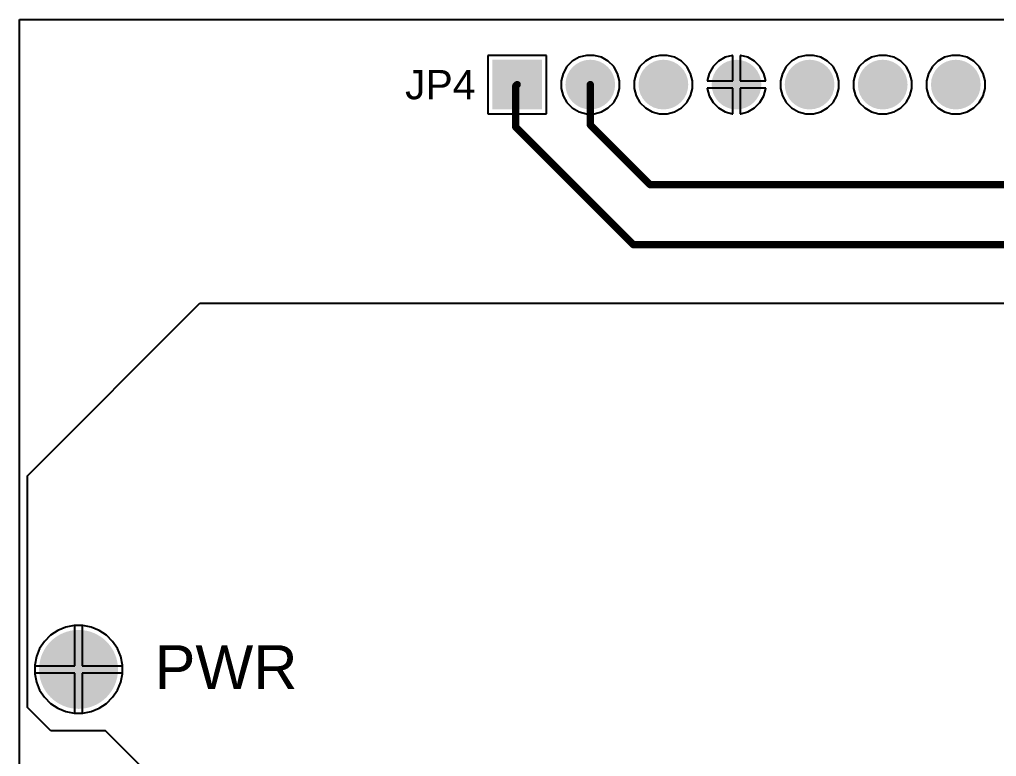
# Model space of a CAD drawing. Header units: inches. Extents: x 0 to 2.69, y 0 to 2.09.
# Drawn here: x 0.019 to 1.356, y 1.081 to 2.089 of the extents above; entities that cross this region are included whole.
import ezdxf

# ---------------------------------------------------------------- set-up
doc = ezdxf.new("R2010")
doc.units = ezdxf.units.IN
doc.header["$MEASUREMENT"] = 0
doc.styles.add('Arial', font='', dxfattribs={"height": 0.2})
doc.styles.get('Arial').set_extended_font_data('Arial')

# ---------------------------------------------------------------- blocks, each defined once
blk = doc.blocks.new('P__________1_10_5')
for color, points in [(216, [(-0.034, 0.034), (0.034, 0.034), (0.034, -0.034), (-0.034, -0.034)]), (6, [(-0.034, 0.034), (0.034, 0.034), (0.034, -0.034), (-0.034, -0.034)]), (9, [(-0.03, 0.03), (0.03, 0.03), (0.03, -0.03), (-0.03, -0.03)]), (1, [(-0.03, 0.03), (0.03, 0.03), (0.03, -0.03), (-0.03, -0.03)]), (5, [(-0.03, 0.03), (0.03, 0.03), (0.03, -0.03), (-0.03, -0.03)])]:
    blk.add_hatch(color=color).paths.add_polyline_path(points)
h = blk.add_hatch(color=156)
edge = h.paths.add_edge_path()
edge.add_arc((0, 0), 0.015, 0, 360)
h = blk.add_hatch(color=216)
edge = h.paths.add_edge_path()
edge.add_arc((0, -0.1), 0.034, 0, 360)
h = blk.add_hatch(color=6)
edge = h.paths.add_edge_path()
edge.add_arc((0, -0.1), 0.034, 0, 360)
h = blk.add_hatch(color=9)
edge = h.paths.add_edge_path()
edge.add_arc((0, -0.1), 0.03, 0, 360)
h = blk.add_hatch(color=1)
edge = h.paths.add_edge_path()
edge.add_arc((0, -0.1), 0.03, 0, 360)
h = blk.add_hatch(color=5)
edge = h.paths.add_edge_path()
edge.add_arc((0, -0.1), 0.03, 0, 360)
h = blk.add_hatch(color=156)
edge = h.paths.add_edge_path()
edge.add_arc((0, -0.1), 0.015, 0, 360)
h = blk.add_hatch(color=216)
edge = h.paths.add_edge_path()
edge.add_arc((0, -0.2), 0.034, 0, 360)
h = blk.add_hatch(color=6)
edge = h.paths.add_edge_path()
edge.add_arc((0, -0.2), 0.034, 0, 360)
h = blk.add_hatch(color=9)
edge = h.paths.add_edge_path()
edge.add_arc((0, -0.2), 0.03, 0, 360)
h = blk.add_hatch(color=1)
edge = h.paths.add_edge_path()
edge.add_arc((0, -0.2), 0.03, 0, 360)
h = blk.add_hatch(color=5)
edge = h.paths.add_edge_path()
edge.add_arc((0, -0.2), 0.03, 0, 360)
h = blk.add_hatch(color=156)
edge = h.paths.add_edge_path()
edge.add_arc((0, -0.2), 0.015, 0, 360)
h = blk.add_hatch(color=216)
edge = h.paths.add_edge_path()
edge.add_arc((0, -0.3), 0.034, 0, 360)
h = blk.add_hatch(color=6)
edge = h.paths.add_edge_path()
edge.add_arc((0, -0.3), 0.034, 0, 360)
h = blk.add_hatch(color=9)
edge = h.paths.add_edge_path()
edge.add_arc((0, -0.3), 0.03, 0, 360)
h = blk.add_hatch(color=1)
edge = h.paths.add_edge_path()
edge.add_arc((0, -0.3), 0.03, 0, 360)
h = blk.add_hatch(color=5)
edge = h.paths.add_edge_path()
edge.add_arc((0, -0.3), 0.03, 0, 360)
h = blk.add_hatch(color=156)
edge = h.paths.add_edge_path()
edge.add_arc((0, -0.3), 0.015, 0, 360)
h = blk.add_hatch(color=216)
edge = h.paths.add_edge_path()
edge.add_arc((0, -0.4), 0.034, 0, 360)
h = blk.add_hatch(color=6)
edge = h.paths.add_edge_path()
edge.add_arc((0, -0.4), 0.034, 0, 360)
h = blk.add_hatch(color=9)
edge = h.paths.add_edge_path()
edge.add_arc((0, -0.4), 0.03, 0, 360)
h = blk.add_hatch(color=1)
edge = h.paths.add_edge_path()
edge.add_arc((0, -0.4), 0.03, 0, 360)
h = blk.add_hatch(color=5)
edge = h.paths.add_edge_path()
edge.add_arc((0, -0.4), 0.03, 0, 360)
h = blk.add_hatch(color=156)
edge = h.paths.add_edge_path()
edge.add_arc((0, -0.4), 0.015, 0, 360)
h = blk.add_hatch(color=216)
edge = h.paths.add_edge_path()
edge.add_arc((0, -0.5), 0.034, 0, 360)
h = blk.add_hatch(color=6)
edge = h.paths.add_edge_path()
edge.add_arc((0, -0.5), 0.034, 0, 360)
h = blk.add_hatch(color=9)
edge = h.paths.add_edge_path()
edge.add_arc((0, -0.5), 0.03, 0, 360)
h = blk.add_hatch(color=1)
edge = h.paths.add_edge_path()
edge.add_arc((0, -0.5), 0.03, 0, 360)
h = blk.add_hatch(color=5)
edge = h.paths.add_edge_path()
edge.add_arc((0, -0.5), 0.03, 0, 360)
h = blk.add_hatch(color=156)
edge = h.paths.add_edge_path()
edge.add_arc((0, -0.5), 0.015, 0, 360)
h = blk.add_hatch(color=216)
edge = h.paths.add_edge_path()
edge.add_arc((0, -0.6), 0.034, 0, 360)
h = blk.add_hatch(color=6)
edge = h.paths.add_edge_path()
edge.add_arc((0, -0.6), 0.034, 0, 360)
h = blk.add_hatch(color=9)
edge = h.paths.add_edge_path()
edge.add_arc((0, -0.6), 0.03, 0, 360)
h = blk.add_hatch(color=1)
edge = h.paths.add_edge_path()
edge.add_arc((0, -0.6), 0.03, 0, 360)
h = blk.add_hatch(color=5)
edge = h.paths.add_edge_path()
edge.add_arc((0, -0.6), 0.03, 0, 360)
h = blk.add_hatch(color=156)
edge = h.paths.add_edge_path()
edge.add_arc((0, -0.6), 0.015, 0, 360)
h = blk.add_hatch(color=216)
edge = h.paths.add_edge_path()
edge.add_arc((0, -0.7), 0.034, 0, 360)
h = blk.add_hatch(color=6)
edge = h.paths.add_edge_path()
edge.add_arc((0, -0.7), 0.034, 0, 360)
h = blk.add_hatch(color=9)
edge = h.paths.add_edge_path()
edge.add_arc((0, -0.7), 0.03, 0, 360)
h = blk.add_hatch(color=1)
edge = h.paths.add_edge_path()
edge.add_arc((0, -0.7), 0.03, 0, 360)
h = blk.add_hatch(color=5)
edge = h.paths.add_edge_path()
edge.add_arc((0, -0.7), 0.03, 0, 360)
h = blk.add_hatch(color=156)
edge = h.paths.add_edge_path()
edge.add_arc((0, -0.7), 0.015, 0, 360)
h = blk.add_hatch(color=216)
edge = h.paths.add_edge_path()
edge.add_arc((0, -0.8), 0.034, 0, 360)
h = blk.add_hatch(color=6)
edge = h.paths.add_edge_path()
edge.add_arc((0, -0.8), 0.034, 0, 360)
h = blk.add_hatch(color=9)
edge = h.paths.add_edge_path()
edge.add_arc((0, -0.8), 0.03, 0, 360)
h = blk.add_hatch(color=1)
edge = h.paths.add_edge_path()
edge.add_arc((0, -0.8), 0.03, 0, 360)
h = blk.add_hatch(color=5)
edge = h.paths.add_edge_path()
edge.add_arc((0, -0.8), 0.03, 0, 360)
h = blk.add_hatch(color=156)
edge = h.paths.add_edge_path()
edge.add_arc((0, -0.8), 0.015, 0, 360)
h = blk.add_hatch(color=216)
edge = h.paths.add_edge_path()
edge.add_arc((0, -0.9), 0.034, 0, 360)
h = blk.add_hatch(color=6)
edge = h.paths.add_edge_path()
edge.add_arc((0, -0.9), 0.034, 0, 360)
h = blk.add_hatch(color=9)
edge = h.paths.add_edge_path()
edge.add_arc((0, -0.9), 0.03, 0, 360)
h = blk.add_hatch(color=1)
edge = h.paths.add_edge_path()
edge.add_arc((0, -0.9), 0.03, 0, 360)
h = blk.add_hatch(color=5)
edge = h.paths.add_edge_path()
edge.add_arc((0, -0.9), 0.03, 0, 360)
h = blk.add_hatch(color=156)
edge = h.paths.add_edge_path()
edge.add_arc((0, -0.9), 0.015, 0, 360)

msp = doc.modelspace()

# ---------------------------------------------------------------- hatches: boundary and pattern name
h = msp.add_hatch(color=216)
edge = h.paths.add_edge_path()
edge.add_arc((0.1, 1.2), 0.054, 0, 360)
h = msp.add_hatch(color=6)
edge = h.paths.add_edge_path()
edge.add_arc((0.1, 1.2), 0.054, 0, 360)
h = msp.add_hatch(color=9)
edge = h.paths.add_edge_path()
edge.add_arc((0.1, 1.2), 0.05, 0, 360)
h = msp.add_hatch(color=1)
edge = h.paths.add_edge_path()
edge.add_arc((0.1, 1.2), 0.05, 0, 360)
h = msp.add_hatch(color=5)
edge = h.paths.add_edge_path()
edge.add_arc((0.1, 1.2), 0.05, 0, 360)
h = msp.add_hatch(color=156)
edge = h.paths.add_edge_path()
edge.add_arc((0.1, 1.2), 0.03, 0, 360)

# ---------------------------------------------------------------- linework, layer by layer
for p, q in [((0.0193, 0.01), (0.0193, 2.089)), ((0.0193, 2.089), (2.5835, 2.089)), ((0.74, 2.04), (0.66, 2.04)), ((0.66, 2.04), (0.66, 1.96)), ((0.74, 1.96), (0.74, 2.04)), ((0.7754, 2.032), (0.768, 2.0246)), ((0.7846, 2.0373), (0.7754, 2.032)), ((0.7947, 2.04), (0.7846, 2.0373)), ((0.8053, 2.04), (0.7947, 2.04)), ((0.8154, 2.0373), (0.8053, 2.04)), ((0.8246, 2.032), (0.8154, 2.0373)), ((0.832, 2.0246), (0.8246, 2.032)), ((0.8754, 2.032), (0.868, 2.0246)), ((0.8846, 2.0373), (0.8754, 2.032)), ((0.8947, 2.04), (0.8846, 2.0373)), ((0.9053, 2.04), (0.8947, 2.04)), ((0.9154, 2.0373), (0.9053, 2.04)), ((0.9246, 2.032), (0.9154, 2.0373)), ((0.932, 2.0246), (0.9246, 2.032)), ((0.9754, 2.032), (0.968, 2.0246)), ((0.9846, 2.0373), (0.9754, 2.032)), ((0.9947, 2.04), (0.9846, 2.0373)), ((0.995, 2.04), (0.9947, 2.04)), ((0.995, 2.005), (0.995, 2.04)), ((1.0053, 2.04), (1.005, 2.04)), ((1.005, 2.04), (1.005, 2.005)), ((1.0154, 2.0373), (1.0053, 2.04)), ((1.0246, 2.032), (1.0154, 2.0373)), ((1.032, 2.0246), (1.0246, 2.032)), ((1.0754, 2.032), (1.068, 2.0246)), ((1.0846, 2.0373), (1.0754, 2.032)), ((1.0947, 2.04), (1.0846, 2.0373)), ((1.1053, 2.04), (1.0947, 2.04)), ((1.1154, 2.0373), (1.1053, 2.04)), ((1.1246, 2.032), (1.1154, 2.0373)), ((1.132, 2.0246), (1.1246, 2.032)), ((1.1754, 2.032), (1.168, 2.0246)), ((1.1846, 2.0373), (1.1754, 2.032)), ((1.1947, 2.04), (1.1846, 2.0373)), ((1.2053, 2.04), (1.1947, 2.04)), ((1.2154, 2.0373), (1.2053, 2.04)), ((1.2246, 2.032), (1.2154, 2.0373)), ((1.232, 2.0246), (1.2246, 2.032)), ((1.2754, 2.032), (1.268, 2.0246)), ((1.2846, 2.0373), (1.2754, 2.032)), ((1.2947, 2.04), (1.2846, 2.0373)), ((1.3053, 2.04), (1.2947, 2.04)), ((1.3154, 2.0373), (1.3053, 2.04)), ((1.3246, 2.032), (1.3154, 2.0373)), ((1.332, 2.0246), (1.3246, 2.032)), ((0.768, 2.0246), (0.7627, 2.0154)), ((0.8373, 2.0154), (0.832, 2.0246)), ((0.868, 2.0246), (0.8627, 2.0154)), ((0.9373, 2.0154), (0.932, 2.0246)), ((0.968, 2.0246), (0.9627, 2.0154)), ((1.0373, 2.0154), (1.032, 2.0246)), ((1.068, 2.0246), (1.0627, 2.0154)), ((1.1373, 2.0154), (1.132, 2.0246)), ((1.168, 2.0246), (1.1627, 2.0154)), ((1.2373, 2.0154), (1.232, 2.0246)), ((1.268, 2.0246), (1.2627, 2.0154)), ((1.3373, 2.0154), (1.332, 2.0246)), ((0.7627, 2.0154), (0.76, 2.0053)), ((0.76, 2.0053), (0.76, 1.9947)), ((0.84, 2.0053), (0.8373, 2.0154)), ((0.84, 1.9947), (0.84, 2.0053)), ((0.8627, 2.0154), (0.86, 2.0053)), ((0.86, 2.0053), (0.86, 1.9947)), ((0.94, 2.0053), (0.9373, 2.0154)), ((0.94, 1.9947), (0.94, 2.0053)), ((0.9627, 2.0154), (0.96, 2.0053)), ((0.96, 2.0053), (0.96, 2.005)), ((0.96, 2.005), (0.995, 2.005)), ((1.005, 2.005), (1.04, 2.005)), ((1.04, 2.0053), (1.0373, 2.0154)), ((1.04, 2.005), (1.04, 2.0053)), ((1.0627, 2.0154), (1.06, 2.0053)), ((1.06, 2.0053), (1.06, 1.9947)), ((1.14, 2.0053), (1.1373, 2.0154)), ((1.14, 1.9947), (1.14, 2.0053)), ((1.1627, 2.0154), (1.16, 2.0053)), ((1.16, 2.0053), (1.16, 1.9947)), ((1.24, 2.0053), (1.2373, 2.0154)), ((1.24, 1.9947), (1.24, 2.0053)), ((1.2627, 2.0154), (1.26, 2.0053)), ((1.26, 2.0053), (1.26, 1.9947)), ((1.34, 2.0053), (1.3373, 2.0154)), ((1.34, 1.9947), (1.34, 2.0053)), ((0.76, 1.9947), (0.7627, 1.9846)), ((0.8373, 1.9846), (0.84, 1.9947)), ((0.86, 1.9947), (0.8627, 1.9846)), ((0.9373, 1.9846), (0.94, 1.9947)), ((0.995, 1.995), (0.96, 1.995)), ((0.96, 1.995), (0.96, 1.9947)), ((0.96, 1.9947), (0.9627, 1.9846)), ((0.995, 1.96), (0.995, 1.995)), ((1.04, 1.995), (1.005, 1.995)), ((1.005, 1.995), (1.005, 1.96)), ((1.0373, 1.9846), (1.04, 1.9947)), ((1.04, 1.9947), (1.04, 1.995)), ((1.06, 1.9947), (1.0627, 1.9846)), ((1.1373, 1.9846), (1.14, 1.9947)), ((1.16, 1.9947), (1.1627, 1.9846)), ((1.2373, 1.9846), (1.24, 1.9947)), ((1.26, 1.9947), (1.2627, 1.9846)), ((1.3373, 1.9846), (1.34, 1.9947)), ((0.7627, 1.9846), (0.768, 1.9754)), ((0.832, 1.9754), (0.8373, 1.9846)), ((0.8627, 1.9846), (0.868, 1.9754)), ((0.932, 1.9754), (0.9373, 1.9846)), ((0.9627, 1.9846), (0.968, 1.9754)), ((1.032, 1.9754), (1.0373, 1.9846)), ((1.0627, 1.9846), (1.068, 1.9754)), ((1.132, 1.9754), (1.1373, 1.9846)), ((1.1627, 1.9846), (1.168, 1.9754)), ((1.232, 1.9754), (1.2373, 1.9846)), ((1.2627, 1.9846), (1.268, 1.9754)), ((1.332, 1.9754), (1.3373, 1.9846)), ((0.768, 1.9754), (0.7754, 1.968)), ((0.7754, 1.968), (0.7846, 1.9627)), ((0.8154, 1.9627), (0.8246, 1.968)), ((0.8246, 1.968), (0.832, 1.9754)), ((0.868, 1.9754), (0.8754, 1.968)), ((0.8754, 1.968), (0.8846, 1.9627)), ((0.9154, 1.9627), (0.9246, 1.968)), ((0.9246, 1.968), (0.932, 1.9754)), ((0.968, 1.9754), (0.9754, 1.968)), ((0.9754, 1.968), (0.9846, 1.9627)), ((1.0154, 1.9627), (1.0246, 1.968)), ((1.0246, 1.968), (1.032, 1.9754)), ((1.068, 1.9754), (1.0754, 1.968)), ((1.0754, 1.968), (1.0846, 1.9627)), ((1.1154, 1.9627), (1.1246, 1.968)), ((1.1246, 1.968), (1.132, 1.9754)), ((1.168, 1.9754), (1.1754, 1.968)), ((1.1754, 1.968), (1.1846, 1.9627)), ((1.2154, 1.9627), (1.2246, 1.968)), ((1.2246, 1.968), (1.232, 1.9754)), ((1.268, 1.9754), (1.2754, 1.968)), ((1.2754, 1.968), (1.2846, 1.9627)), ((1.3154, 1.9627), (1.3246, 1.968)), ((1.3246, 1.968), (1.332, 1.9754)), ((0.66, 1.96), (0.74, 1.96)), ((0.7846, 1.9627), (0.7947, 1.96)), ((0.7947, 1.96), (0.8053, 1.96)), ((0.8053, 1.96), (0.8154, 1.9627)), ((0.8846, 1.9627), (0.8947, 1.96)), ((0.8947, 1.96), (0.9053, 1.96)), ((0.9053, 1.96), (0.9154, 1.9627)), ((0.9846, 1.9627), (0.9947, 1.96)), ((0.9947, 1.96), (0.995, 1.96)), ((1.005, 1.96), (1.0053, 1.96)), ((1.0053, 1.96), (1.0154, 1.9627)), ((1.0846, 1.9627), (1.0947, 1.96)), ((1.0947, 1.96), (1.1053, 1.96)), ((1.1053, 1.96), (1.1154, 1.9627)), ((1.1846, 1.9627), (1.1947, 1.96)), ((1.1947, 1.96), (1.2053, 1.96)), ((1.2053, 1.96), (1.2154, 1.9627)), ((1.2846, 1.9627), (1.2947, 1.96)), ((1.2947, 1.96), (1.3053, 1.96)), ((1.3053, 1.96), (1.3154, 1.9627)), ((0.03, 1.465), (0.266, 1.701)), ((0.266, 1.701), (1.607, 1.701)), ((0.03, 1.148), (0.03, 1.465)), ((0.0825, 1.2577), (0.0716, 1.2532)), ((0.0825, 1.2577), (0.0716, 1.2532)), ((0.0941, 1.26), (0.0825, 1.2577)), ((0.0941, 1.26), (0.0825, 1.2577)), ((0.1059, 1.26), (0.0941, 1.26)), ((0.095, 1.26), (0.0941, 1.26)), ((0.095, 1.205), (0.095, 1.26)), ((0.1059, 1.26), (0.105, 1.26)), ((0.105, 1.26), (0.105, 1.205)), ((0.1175, 1.2577), (0.1059, 1.26)), ((0.1175, 1.2577), (0.1059, 1.26)), ((0.1284, 1.2532), (0.1175, 1.2577)), ((0.1284, 1.2532), (0.1175, 1.2577)), ((0.0618, 1.2466), (0.0534, 1.2382)), ((0.0618, 1.2466), (0.0534, 1.2382)), ((0.0716, 1.2532), (0.0618, 1.2466)), ((0.0716, 1.2532), (0.0618, 1.2466)), ((0.1382, 1.2466), (0.1284, 1.2532)), ((0.1382, 1.2466), (0.1284, 1.2532)), ((0.1466, 1.2382), (0.1382, 1.2466)), ((0.1466, 1.2382), (0.1382, 1.2466)), ((0.0534, 1.2382), (0.0468, 1.2284)), ((0.0534, 1.2382), (0.0468, 1.2284)), ((0.1532, 1.2284), (0.1466, 1.2382)), ((0.1532, 1.2284), (0.1466, 1.2382)), ((0.0423, 1.2175), (0.04, 1.2059)), ((0.0423, 1.2175), (0.04, 1.2059)), ((0.0468, 1.2284), (0.0423, 1.2175)), ((0.0468, 1.2284), (0.0423, 1.2175)), ((0.1577, 1.2175), (0.1532, 1.2284)), ((0.1577, 1.2175), (0.1532, 1.2284)), ((0.16, 1.2059), (0.1577, 1.2175)), ((0.16, 1.2059), (0.1577, 1.2175)), ((0.04, 1.2059), (0.04, 1.1941)), ((0.04, 1.2059), (0.04, 1.205)), ((0.04, 1.205), (0.095, 1.205)), ((0.105, 1.205), (0.16, 1.205)), ((0.16, 1.1941), (0.16, 1.2059)), ((0.16, 1.205), (0.16, 1.2059)), ((0.095, 1.195), (0.04, 1.195)), ((0.04, 1.195), (0.04, 1.1941)), ((0.04, 1.1941), (0.0423, 1.1825)), ((0.04, 1.1941), (0.0423, 1.1825)), ((0.095, 1.14), (0.095, 1.195)), ((0.16, 1.195), (0.105, 1.195)), ((0.105, 1.195), (0.105, 1.14)), ((0.1577, 1.1825), (0.16, 1.1941)), ((0.1577, 1.1825), (0.16, 1.1941)), ((0.16, 1.1941), (0.16, 1.195)), ((0.0423, 1.1825), (0.0468, 1.1716)), ((0.0423, 1.1825), (0.0468, 1.1716)), ((0.1532, 1.1716), (0.1577, 1.1825)), ((0.1532, 1.1716), (0.1577, 1.1825)), ((0.0468, 1.1716), (0.0534, 1.1618)), ((0.0468, 1.1716), (0.0534, 1.1618)), ((0.1466, 1.1618), (0.1532, 1.1716)), ((0.1466, 1.1618), (0.1532, 1.1716)), ((0.0534, 1.1618), (0.0618, 1.1534)), ((0.0534, 1.1618), (0.0618, 1.1534)), ((0.0618, 1.1534), (0.0716, 1.1468)), ((0.0618, 1.1534), (0.0716, 1.1468)), ((0.1284, 1.1468), (0.1382, 1.1534)), ((0.1284, 1.1468), (0.1382, 1.1534)), ((0.1382, 1.1534), (0.1466, 1.1618)), ((0.1382, 1.1534), (0.1466, 1.1618)), ((0.062, 1.116), (0.03, 1.148)), ((0.0716, 1.1468), (0.0825, 1.1423)), ((0.0716, 1.1468), (0.0825, 1.1423)), ((0.0825, 1.1423), (0.0941, 1.14)), ((0.0825, 1.1423), (0.0941, 1.14)), ((0.0941, 1.14), (0.1059, 1.14)), ((0.0941, 1.14), (0.095, 1.14)), ((0.105, 1.14), (0.1059, 1.14)), ((0.1059, 1.14), (0.1175, 1.1423)), ((0.1059, 1.14), (0.1175, 1.1423)), ((0.1175, 1.1423), (0.1284, 1.1468)), ((0.1175, 1.1423), (0.1284, 1.1468)), ((0.137, 1.116), (0.062, 1.116)), ((0.254, 0.999), (0.137, 1.116))]:
    msp.add_line(p, q)
for points in [[(0.698, 1.998, 0.01, 0.01, 0), (0.7, 2, 0.01, 0.01, 0)], [(0.8, 1.945, 0.01, 0.01, 0), (0.8, 2, 0.01, 0.01, 0)], [(0.698, 1.942, 0.01, 0.01, 0), (0.698, 1.998, 0.01, 0.01, 0)], [(0.698, 1.942, 0.01, 0.01, 0), (0.859, 1.781, 0.01, 0.01, 0)], [(0.8, 1.945, 0.01, 0.01, 0), (0.882, 1.863, 0.01, 0.01, 0)], [(0.882, 1.863, 0.01, 0.01, 0), (2.124, 1.863, 0.01, 0.01, 0)], [(0.859, 1.781, 0.01, 0.01, 0), (2.083, 1.781, 0.01, 0.01, 0)]]:
    msp.add_lwpolyline(points, format="xyseb")
for points in [[(0.6975, 2, 0.005, 0.005, 1), (0.7025, 2, 0.005, 0.005, 1)], [(0.7975, 2, 0.005, 0.005, 1), (0.8025, 2, 0.005, 0.005, 1)], [(0.6955, 1.998, 0.005, 0.005, 1), (0.7005, 1.998, 0.005, 0.005, 1)], [(0.6955, 1.998, 0.005, 0.005, 1), (0.7005, 1.998, 0.005, 0.005, 1)], [(0.6955, 1.942, 0.005, 0.005, 1), (0.7005, 1.942, 0.005, 0.005, 1)], [(0.6955, 1.942, 0.005, 0.005, 1), (0.7005, 1.942, 0.005, 0.005, 1)], [(0.7975, 1.945, 0.005, 0.005, 1), (0.8025, 1.945, 0.005, 0.005, 1)], [(0.7975, 1.945, 0.005, 0.005, 1), (0.8025, 1.945, 0.005, 0.005, 1)], [(0.8795, 1.863, 0.005, 0.005, 1), (0.8845, 1.863, 0.005, 0.005, 1)], [(0.8795, 1.863, 0.005, 0.005, 1), (0.8845, 1.863, 0.005, 0.005, 1)], [(0.8565, 1.781, 0.005, 0.005, 1), (0.8615, 1.781, 0.005, 0.005, 1)], [(0.8565, 1.781, 0.005, 0.005, 1), (0.8615, 1.781, 0.005, 0.005, 1)]]:
    msp.add_lwpolyline(points, format="xyseb", close=True)

# ---------------------------------------------------------------- block references
at = {"rotation": 90}
msp.add_blockref('P__________1_10_5', (0.7, 2), dxfattribs=at)

# ---------------------------------------------------------------- texts
at = {"style": 'Arial'}
for s, height, p in [('JP4', 0.04, (0.5467, 1.98)), ('PWR', 0.06, (0.204, 1.173))]:
    msp.add_text(s, height=height, dxfattribs=at).set_placement(p)

doc.saveas('drawing.dxf')
